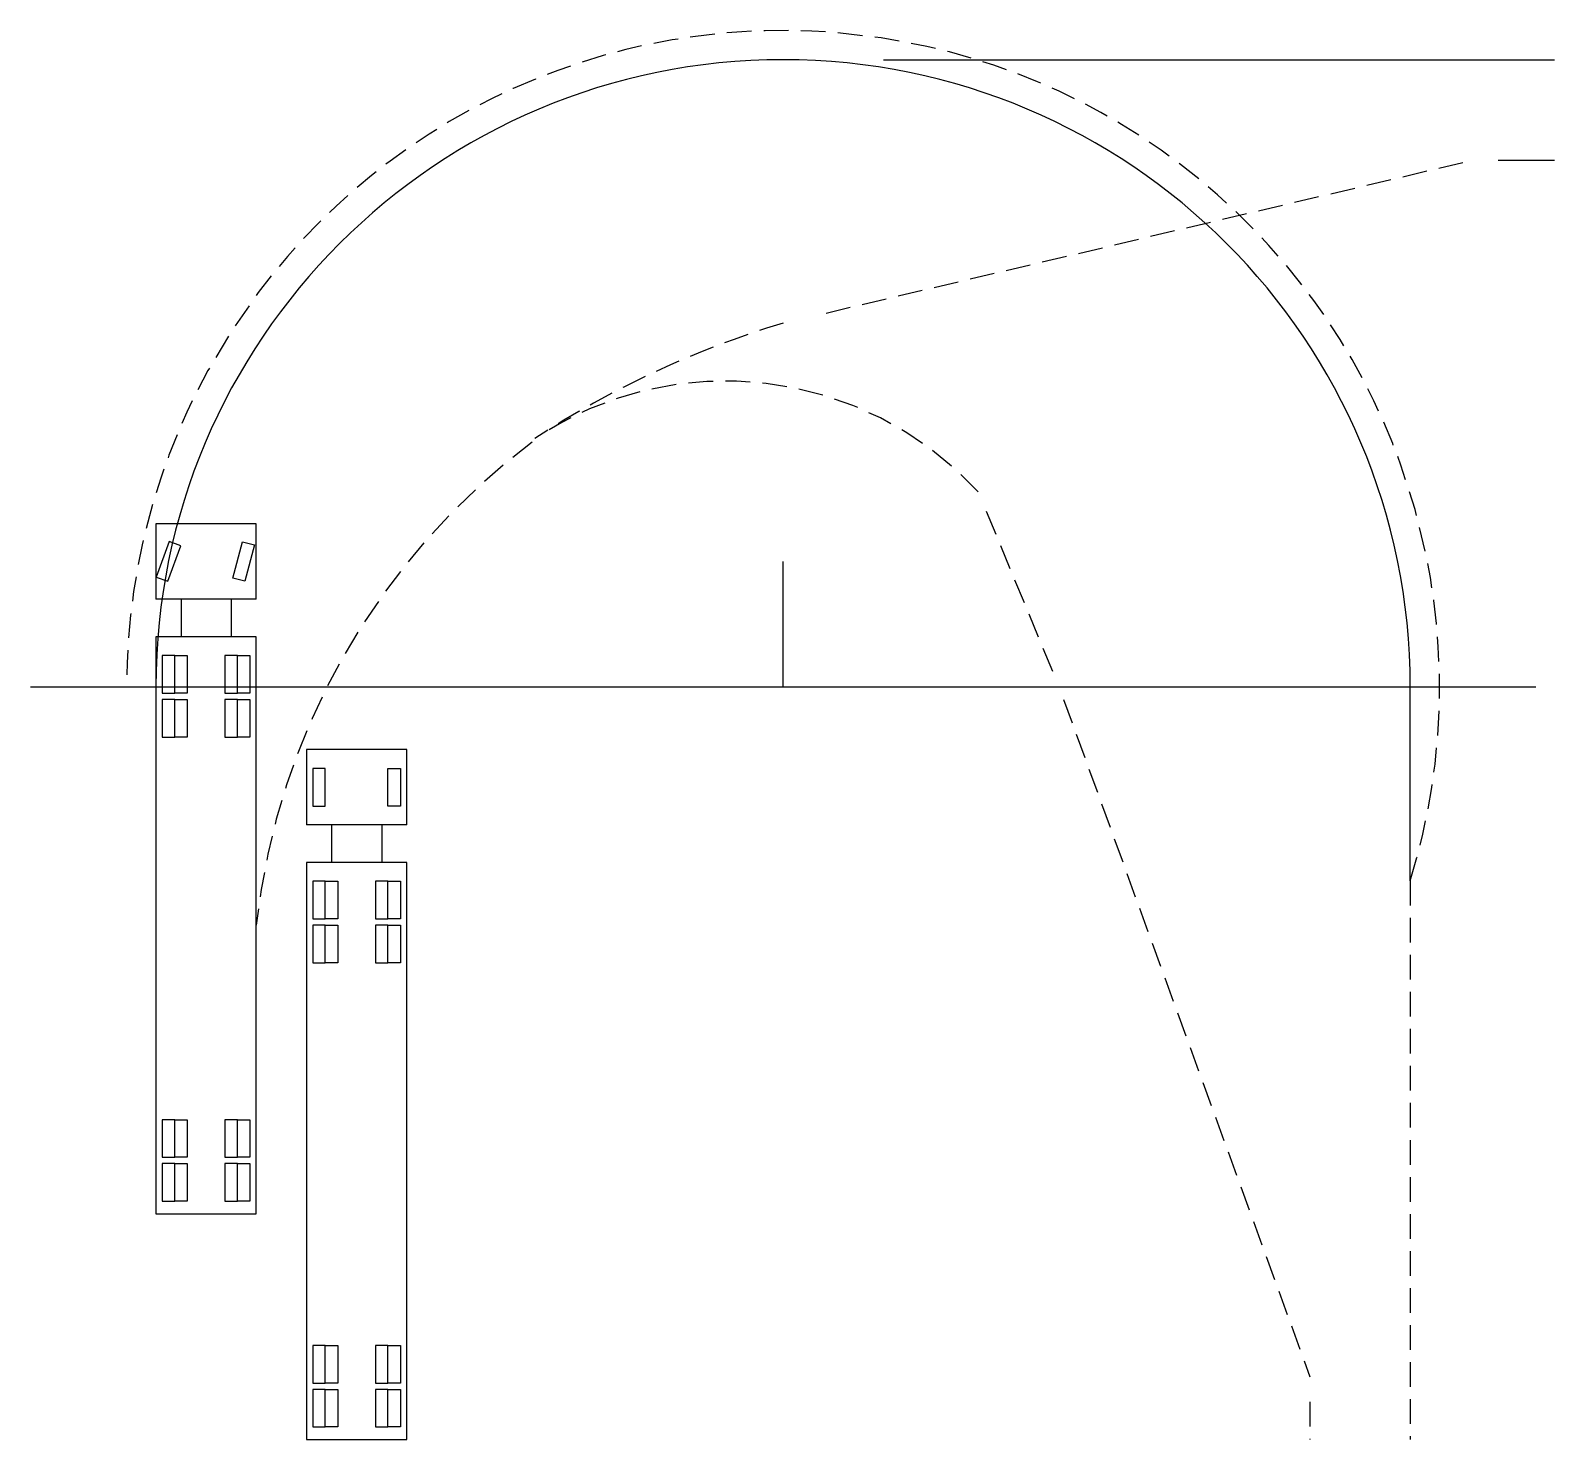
# Model space of a CAD drawing. Extents: x -18.3 to 18.7, y -18.3 to 16.
import ezdxf

# ---------------------------------------------------------------- set-up
doc = ezdxf.new("R2010")
doc.units = 0
doc.header["$LTSCALE"] = 1.2
doc.header["$MEASUREMENT"] = 0
doc.linetypes.add('DASHED', pattern=[0.75, 0.5, -0.25])
doc.layers.get('0').update_dxf_attribs({"color": 3, "linetype": 'CONTINUOUS'})

msp = doc.modelspace()

# ---------------------------------------------------------------- linework, layer by layer
for p, q in [((2.438, 15.24), (18.745, 15.24)), ((17.374, 12.802), (18.745, 12.802)), ((-15.24, 3.962), (-15.24, 2.134)), ((-12.802, 3.962), (-15.24, 3.962)), ((-12.802, 2.134), (-12.802, 3.962)), ((-14.922, 3.53), (-15.235, 2.67)), ((-14.948, 2.566), (-14.636, 3.426)), ((-14.636, 3.426), (-14.922, 3.53)), ((-13.372, 2.646), (-13.135, 3.529)), ((-13.135, 3.529), (-12.841, 3.45)), ((-12.841, 3.45), (-13.078, 2.567)), ((0, 0), (0, 3.048)), ((-15.235, 2.67), (-14.948, 2.566)), ((-13.078, 2.567), (-13.372, 2.646)), ((-12.802, 2.134), (-15.24, 2.134)), ((-14.63, 2.134), (-14.63, 1.219)), ((-13.411, 2.134), (-13.411, 1.219)), ((-12.802, 1.219), (-15.24, 1.219)), ((-15.24, 1.219), (-15.24, -12.802)), ((-12.802, -12.802), (-12.802, 1.219)), ((-14.783, 0.762), (-15.088, 0.762)), ((-15.088, 0.762), (-15.088, -0.152)), ((-14.783, 0.762), (-14.478, 0.762)), ((-14.783, -0.152), (-14.783, 0.762)), ((-14.478, 0.762), (-14.478, -0.152)), ((-13.564, 0.762), (-13.564, -0.152)), ((-13.259, 0.762), (-13.564, 0.762)), ((-13.259, -0.152), (-13.259, 0.762)), ((-13.259, 0.762), (-12.954, 0.762)), ((-12.954, 0.762), (-12.954, -0.152)), ((-18.288, 0), (18.288, 0)), ((0, 0), (6.706, 0)), ((15.24, -4.71), (15.24, 0)), ((-15.088, -0.152), (-14.783, -0.152)), ((-15.088, -0.305), (-15.088, -1.219)), ((-14.783, -0.305), (-15.088, -0.305)), ((-14.478, -0.152), (-14.783, -0.152)), ((-14.783, -1.219), (-14.783, -0.305)), ((-14.783, -0.305), (-14.478, -0.305)), ((-14.478, -0.305), (-14.478, -1.219)), ((-13.564, -0.152), (-13.259, -0.152)), ((-13.259, -0.305), (-13.564, -0.305)), ((-13.564, -0.305), (-13.564, -1.219)), ((-12.954, -0.152), (-13.259, -0.152)), ((-13.259, -0.305), (-12.954, -0.305)), ((-13.259, -1.219), (-13.259, -0.305)), ((-12.954, -0.305), (-12.954, -1.219)), ((-15.088, -1.219), (-14.783, -1.219)), ((-14.478, -1.219), (-14.783, -1.219)), ((-13.564, -1.219), (-13.259, -1.219)), ((-12.954, -1.219), (-13.259, -1.219)), ((-9.144, -1.524), (-11.582, -1.524)), ((-11.582, -1.524), (-11.582, -3.353)), ((-9.144, -3.353), (-9.144, -1.524)), ((-11.125, -1.981), (-11.43, -1.981)), ((-11.43, -1.981), (-11.43, -2.896)), ((-11.125, -2.896), (-11.125, -1.981)), ((-9.601, -2.896), (-9.601, -1.981)), ((-9.601, -1.981), (-9.296, -1.981)), ((-9.296, -1.981), (-9.296, -2.896)), ((-11.43, -2.896), (-11.125, -2.896)), ((-9.296, -2.896), (-9.601, -2.896)), ((-9.144, -3.353), (-11.582, -3.353)), ((-10.973, -3.353), (-10.973, -4.267)), ((-9.754, -3.353), (-9.754, -4.267)), ((-11.582, -4.267), (-11.582, -18.288)), ((-9.144, -4.267), (-11.582, -4.267)), ((-9.144, -18.288), (-9.144, -4.267)), ((-11.43, -4.724), (-11.43, -5.639)), ((-11.125, -4.724), (-11.43, -4.724)), ((-11.125, -5.639), (-11.125, -4.724)), ((-11.125, -4.724), (-10.82, -4.724)), ((-10.82, -4.724), (-10.82, -5.639)), ((-9.601, -4.724), (-9.906, -4.724)), ((-9.906, -4.724), (-9.906, -5.639)), ((-9.601, -4.724), (-9.296, -4.724)), ((-9.601, -5.639), (-9.601, -4.724)), ((-9.296, -4.724), (-9.296, -5.639)), ((-11.43, -5.639), (-11.125, -5.639)), ((-11.125, -5.791), (-11.43, -5.791)), ((-11.43, -5.791), (-11.43, -6.706)), ((-10.82, -5.639), (-11.125, -5.639)), ((-11.125, -5.791), (-10.82, -5.791)), ((-11.125, -6.706), (-11.125, -5.791)), ((-10.82, -5.791), (-10.82, -6.706)), ((-9.906, -5.639), (-9.601, -5.639)), ((-9.906, -5.791), (-9.906, -6.706)), ((-9.601, -5.791), (-9.906, -5.791)), ((-9.296, -5.639), (-9.601, -5.639)), ((-9.601, -6.706), (-9.601, -5.791)), ((-9.601, -5.791), (-9.296, -5.791)), ((-9.296, -5.791), (-9.296, -6.706)), ((-11.43, -6.706), (-11.125, -6.706)), ((-10.82, -6.706), (-11.125, -6.706)), ((-9.906, -6.706), (-9.601, -6.706)), ((-9.296, -6.706), (-9.601, -6.706)), ((-15.088, -10.516), (-15.088, -11.43)), ((-14.783, -10.516), (-15.088, -10.516)), ((-14.783, -11.43), (-14.783, -10.516)), ((-14.783, -10.516), (-14.478, -10.516)), ((-14.478, -10.516), (-14.478, -11.43)), ((-13.259, -10.516), (-13.564, -10.516)), ((-13.564, -10.516), (-13.564, -11.43)), ((-13.259, -10.516), (-12.954, -10.516)), ((-13.259, -11.43), (-13.259, -10.516)), ((-12.954, -10.516), (-12.954, -11.43)), ((-15.088, -11.43), (-14.783, -11.43)), ((-14.478, -11.43), (-14.783, -11.43)), ((-13.564, -11.43), (-13.259, -11.43)), ((-12.954, -11.43), (-13.259, -11.43)), ((-14.783, -11.582), (-15.088, -11.582)), ((-15.088, -11.582), (-15.088, -12.497)), ((-14.783, -11.582), (-14.478, -11.582)), ((-14.783, -12.497), (-14.783, -11.582)), ((-14.478, -11.582), (-14.478, -12.497)), ((-13.564, -11.582), (-13.564, -12.497)), ((-13.259, -11.582), (-13.564, -11.582)), ((-13.259, -12.497), (-13.259, -11.582)), ((-13.259, -11.582), (-12.954, -11.582)), ((-12.954, -11.582), (-12.954, -12.497)), ((-15.088, -12.497), (-14.783, -12.497)), ((-14.478, -12.497), (-14.783, -12.497)), ((-13.564, -12.497), (-13.259, -12.497)), ((-12.954, -12.497), (-13.259, -12.497)), ((-15.24, -12.802), (-12.802, -12.802)), ((-11.125, -16.002), (-11.43, -16.002)), ((-11.43, -16.002), (-11.43, -16.916)), ((-11.125, -16.002), (-10.82, -16.002)), ((-11.125, -16.916), (-11.125, -16.002)), ((-10.82, -16.002), (-10.82, -16.916)), ((-9.906, -16.002), (-9.906, -16.916)), ((-9.601, -16.002), (-9.906, -16.002)), ((-9.601, -16.916), (-9.601, -16.002)), ((-9.601, -16.002), (-9.296, -16.002)), ((-9.296, -16.002), (-9.296, -16.916)), ((-11.43, -16.916), (-11.125, -16.916)), ((-10.82, -16.916), (-11.125, -16.916)), ((-9.906, -16.916), (-9.601, -16.916)), ((-9.296, -16.916), (-9.601, -16.916)), ((-11.43, -17.069), (-11.43, -17.983)), ((-11.125, -17.069), (-11.43, -17.069)), ((-11.125, -17.983), (-11.125, -17.069)), ((-11.125, -17.069), (-10.82, -17.069)), ((-10.82, -17.069), (-10.82, -17.983)), ((-9.601, -17.069), (-9.906, -17.069)), ((-9.906, -17.069), (-9.906, -17.983)), ((-9.601, -17.069), (-9.296, -17.069)), ((-9.601, -17.983), (-9.601, -17.069)), ((-9.296, -17.069), (-9.296, -17.983)), ((-11.43, -17.983), (-11.125, -17.983)), ((-10.82, -17.983), (-11.125, -17.983)), ((-9.906, -17.983), (-9.601, -17.983)), ((-9.296, -17.983), (-9.601, -17.983)), ((-11.582, -18.288), (-9.144, -18.288))]:
    msp.add_line(p, q)
at = {"linetype": 'DASHED'}
for p, q in [((1.044, 9.086), (16.764, 12.802)), ((4.938, 4.267), (6.579, 0.305)), ((6.816, -0.305), (12.802, -16.764)), ((15.24, -4.71), (15.24, -18.288)), ((12.802, -17.374), (12.802, -18.288))]:
    msp.add_line(p, q, dxfattribs=at)
for centre, radius, start, end in [((0, 0), 15.951, 342.8263, 180), ((6.763, -13.609), 23.445, 106.7663, 123.0843), ((-1.404, -0.927), 8.361, 42.6855, 123.6289), ((4.076, -7.652), 16.98, 126.803, 173.7073)]:
    msp.add_arc(centre, radius, start, end, dxfattribs=at)
msp.add_arc((0, 0), 15.24, 0, 180)

doc.saveas('drawing.dxf')
